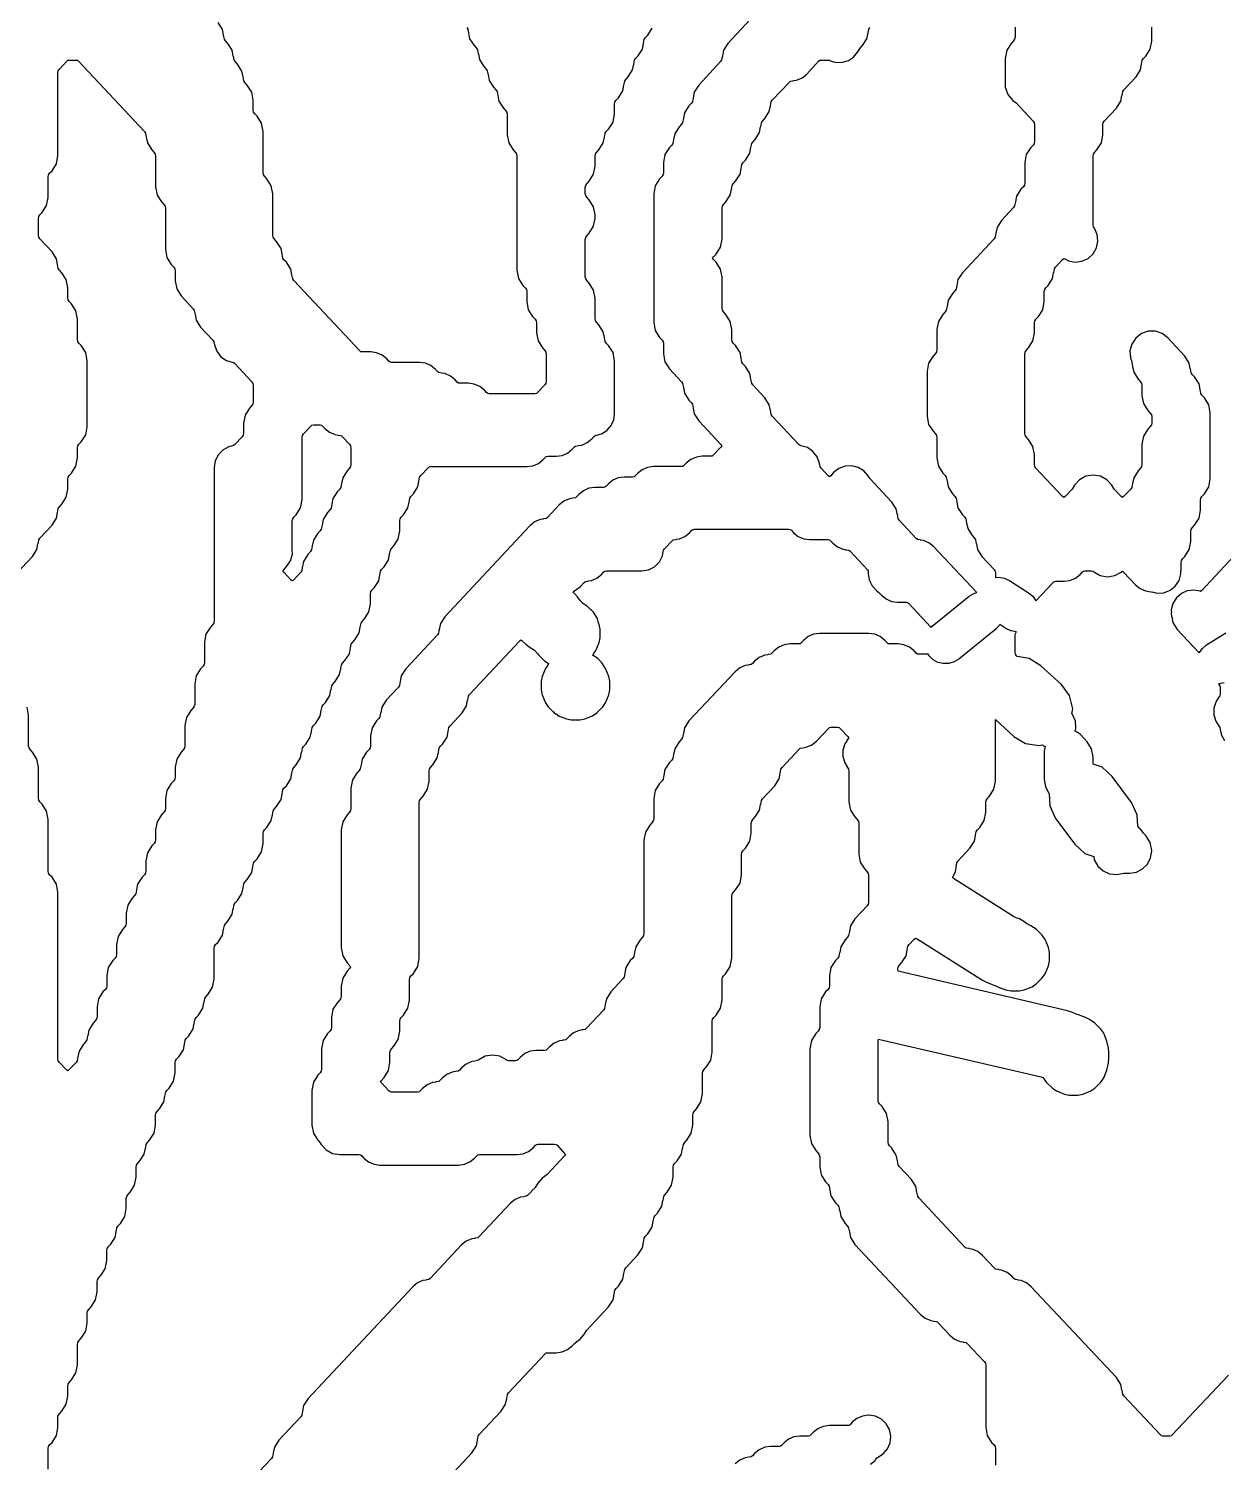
# Model space of a CAD drawing. Header units: millimetres. Extents: x 0 to 63, y 0 to 126.
# Drawn here: x 21.53 to 48.69, y 31.5 to 64.07 of the extents above; entities that cross this region are included whole.
import ezdxf

# ---------------------------------------------------------------- set-up
doc = ezdxf.new("R2010")
doc.units = ezdxf.units.MM
doc.layers.add('CUT', color=1, linetype='Continuous')

msp = doc.modelspace()

# ---------------------------------------------------------------- linework, layer by layer
at = {"layer": 'CUT'}
for points in [[(31.4907, 64.1), (31.5146, 64.0622), (31.5318, 63.972), (31.5333, 63.9722), (31.558, 63.8426), (31.6582, 63.6845), (31.7127, 63.6264), (31.7366, 63.5887), (31.7538, 63.4984), (31.7553, 63.4987), (31.78, 63.369), (31.8802, 63.2109), (31.9346, 63.1528), (31.9585, 63.1151), (31.9757, 63.0248), (31.9772, 63.0251), (32.0019, 62.8955), (32.1021, 62.7374), (32.1566, 62.6793), (32.1805, 62.6415), (32.1977, 62.5512), (32.1992, 62.5515), (32.2239, 62.4219), (32.3241, 62.2638), (32.3785, 62.2057), (32.4025, 62.1679), (32.4108, 62.124), (32.4108, 61.6586), (32.4459, 61.4747), (32.546, 61.3166), (32.6005, 61.2585), (32.6244, 61.2208), (32.6328, 61.1769), (32.6328, 58.5804), (32.6678, 58.3965), (32.768, 58.2384), (32.8225, 58.1803), (32.8464, 58.1426), (32.8548, 58.0987), (32.8548, 57.87), (32.8898, 57.6862), (32.99, 57.5281), (33.0444, 57.47), (33.0683, 57.4322), (33.0767, 57.3883), (33.0767, 57.1597), (33.1117, 56.9758), (33.2119, 56.8177), (33.2664, 56.7596), (33.2903, 56.7219), (33.2987, 56.678), (33.2987, 56.062), (33.2903, 56.0181), (33.2664, 55.9804), (33.1, 55.8029), (33.0748, 55.7824), (33.0426, 55.778), (32.001, 55.778), (31.9688, 55.7824), (31.9436, 55.8029), (31.8931, 55.8567), (31.7876, 55.9423), (31.6629, 55.9963), (31.5283, 56.0148), (31.3352, 56.0148), (31.3029, 56.0192), (31.2777, 56.0397), (31.2272, 56.0935), (31.1217, 56.1791), (30.997, 56.2331), (30.9245, 56.2431), (30.925, 56.2469), (30.859, 56.256), (30.8338, 56.2765), (30.7833, 56.3303), (30.6778, 56.4159), (30.5531, 56.4699), (30.4185, 56.4884), (29.7814, 56.4884), (29.7492, 56.4928), (29.724, 56.5133), (29.6735, 56.5671), (29.568, 56.6527), (29.4433, 56.7067), (29.3087, 56.7252), (29.1156, 56.7252), (29.0834, 56.7296), (29.0581, 56.7501), (27.56, 58.3482), (27.5361, 58.386), (27.5189, 58.4762), (27.5174, 58.476), (27.4927, 58.6056), (27.3925, 58.7637), (27.338, 58.8218), (27.3141, 58.8595), (27.2969, 58.9498), (27.2954, 58.9495), (27.2707, 59.0792), (27.1706, 59.2373), (27.1161, 59.2954), (27.0922, 59.3331), (27.0838, 59.377), (27.0838, 60.316), (27.0488, 60.4999), (26.9486, 60.658), (26.8941, 60.7161), (26.8702, 60.7538), (26.8618, 60.7977), (26.8618, 61.7368), (26.8268, 61.9206), (26.7266, 62.0787), (26.6722, 62.1368), (26.6482, 62.1746), (26.6399, 62.2185), (26.6399, 62.4471), (26.6049, 62.631), (26.5047, 62.7891), (26.4502, 62.8472), (26.4263, 62.8849), (26.4091, 62.9752), (26.4076, 62.9749), (26.3829, 63.1045), (26.2827, 63.2626), (26.2282, 63.3207), (26.2043, 63.3585), (26.1871, 63.4488), (26.1856, 63.4485), (26.1609, 63.5781), (26.0608, 63.7362), (26.0063, 63.7943), (25.9824, 63.8321), (25.9652, 63.9223), (25.9637, 63.922), (25.939, 64.0517), (25.8388, 64.2098)], [(38.0336, 64.3811), (37.4292, 63.7362), (37.329, 63.5781), (37.3043, 63.4485), (37.3028, 63.4488), (37.2856, 63.3585), (37.2617, 63.3207), (36.7633, 62.7891), (36.6631, 62.631), (36.6384, 62.5013), (36.6369, 62.5016), (36.6197, 62.4113), (36.5958, 62.3736), (36.5413, 62.3155), (36.4411, 62.1574), (36.4164, 62.0278), (36.4149, 62.028), (36.3977, 61.9378), (36.3738, 61.9), (36.3194, 61.8419), (36.2192, 61.6838), (36.1945, 61.5542), (36.193, 61.5545), (36.1758, 61.4642), (36.1519, 61.4264), (36.0974, 61.3683), (35.9972, 61.2103), (35.9622, 61.0264), (35.9622, 60.7977), (35.9538, 60.7538), (35.9299, 60.7161), (35.8754, 60.658), (35.7753, 60.4999), (35.7402, 60.316), (35.7402, 57.3964), (35.7753, 57.2126), (35.8754, 57.0545), (35.9299, 56.9964), (35.9538, 56.9586), (35.9622, 56.9147), (35.9622, 56.6861), (35.9972, 56.5022), (36.0974, 56.3441), (36.3738, 56.0492), (36.3977, 56.0115), (36.4149, 55.9212), (36.4164, 55.9215), (36.4411, 55.7919), (36.5413, 55.6338), (36.5958, 55.5757), (36.6197, 55.5379), (36.6369, 55.4476), (36.6384, 55.4479), (36.6631, 55.3183), (36.7633, 55.1602), (37.2681, 54.6216), (37.2871, 54.5941), (37.2681, 54.5666), (37.0953, 54.3822), (37.0701, 54.3617), (37.0379, 54.3573), (36.8447, 54.3573), (36.7101, 54.3388), (36.5854, 54.2848), (36.4799, 54.1992), (36.4294, 54.1454), (36.4042, 54.1249), (36.372, 54.1205), (35.7349, 54.1205), (35.6003, 54.102), (35.4756, 54.048), (35.3701, 53.9625), (35.3196, 53.9086), (35.2944, 53.8881), (35.2622, 53.8837), (35.069, 53.8837), (34.9344, 53.8653), (34.8098, 53.8112), (34.7042, 53.7257), (34.6538, 53.6718), (34.6285, 53.6514), (34.5963, 53.6469), (34.4031, 53.6469), (34.2685, 53.6285), (34.1439, 53.5745), (34.0384, 53.4889), (33.9879, 53.435), (33.9626, 53.4146), (33.8966, 53.4055), (33.8972, 53.4016), (33.8246, 53.3917), (33.7, 53.3377), (33.5944, 53.2521), (33.322, 52.9615), (33.2968, 52.941), (33.2307, 52.9319), (33.2313, 52.9281), (33.1587, 52.9181), (33.0341, 52.8641), (32.9286, 52.7785), (30.9923, 50.713), (30.8921, 50.5549), (30.8674, 50.4252), (30.866, 50.4255), (30.8488, 50.3352), (30.8248, 50.2975), (30.1045, 49.529), (30.0043, 49.3709), (29.9796, 49.2413), (29.9781, 49.2416), (29.9609, 49.1513), (29.937, 49.1135), (29.6606, 48.8187), (29.5604, 48.6606), (29.5357, 48.5309), (29.5342, 48.5312), (29.517, 48.4409), (29.4931, 48.4032), (29.4386, 48.3451), (29.3384, 48.187), (29.3034, 48.0031), (29.3034, 47.7745), (29.295, 47.7306), (29.2711, 47.6928), (29.2166, 47.6347), (29.1165, 47.4766), (29.0918, 47.347), (29.0903, 47.3473), (29.0731, 47.257), (29.0492, 47.2193), (28.9947, 47.1612), (28.8945, 47.0031), (28.8595, 46.8192), (28.8595, 46.3538), (28.8511, 46.3099), (28.8272, 46.2721), (28.7727, 46.214), (28.6725, 46.0559), (28.6375, 45.8721), (28.6375, 43.1892), (28.6725, 43.0054), (28.7727, 42.8473), (28.8337, 42.7823), (28.8526, 42.7548), (28.8337, 42.7272), (28.7727, 42.6622), (28.6725, 42.5041), (28.6375, 42.3203), (28.6375, 42.0916), (28.6292, 42.0477), (28.6052, 42.01), (28.5508, 41.9519), (28.4506, 41.7938), (28.4156, 41.6099), (28.4156, 41.3812), (28.4072, 41.3373), (28.3833, 41.2996), (28.3288, 41.2415), (28.2286, 41.0834), (28.1936, 40.8995), (28.1936, 40.4341), (28.1852, 40.3902), (28.1613, 40.3525), (28.1069, 40.2943), (28.0067, 40.1363), (27.9716, 39.9524), (27.9716, 39.1639), (28.0067, 38.98), (28.1069, 38.8219), (28.1613, 38.7638), (28.1859, 38.725), (28.2975, 38.6009), (28.4437, 38.5204), (28.6083, 38.4926), (29.0473, 38.4926), (29.0795, 38.4882), (29.1048, 38.4677), (29.1552, 38.4139), (29.2608, 38.3283), (29.3854, 38.2743), (29.52, 38.2558), (31.3064, 38.2558), (31.441, 38.2743), (31.5656, 38.3283), (31.6712, 38.4139), (31.7216, 38.4677), (31.7469, 38.4882), (31.7791, 38.4926), (32.6381, 38.4926), (32.7727, 38.5111), (32.8974, 38.5651), (33.0029, 38.6507), (33.0534, 38.7045), (33.0786, 38.725), (33.1108, 38.7294), (33.4865, 38.7294), (33.5187, 38.725), (33.544, 38.7045), (33.7168, 38.5201), (33.7357, 38.4926), (33.7168, 38.4651), (33.322, 38.0439), (33.2609, 37.9944), (33.2046, 37.9592), (33.1072, 37.8468), (33.0444, 37.7478), (32.8781, 37.5704), (32.8528, 37.5499), (32.7868, 37.5408), (32.7874, 37.5369), (32.7148, 37.527), (32.5902, 37.473), (32.4846, 37.3874), (31.7683, 36.6232), (31.743, 36.6027), (31.677, 36.5937), (31.6776, 36.5898), (31.605, 36.5798), (31.4804, 36.5258), (31.3748, 36.4403), (30.6585, 35.6761), (30.6332, 35.6556), (30.5672, 35.6465), (30.5678, 35.6427), (30.4952, 35.6327), (30.3706, 35.5787), (30.265, 35.4931), (27.8849, 32.954), (27.7847, 32.7959), (27.76, 32.6662), (27.7585, 32.6665), (27.7413, 32.5762), (27.7174, 32.5385), (27.219, 32.0068), (27.1188, 31.8487), (27.0941, 31.7191), (27.0926, 31.7194), (27.0754, 31.6291), (27.0515, 31.5914), (26.7751, 31.2965)], [(21.9787, 31.3499), (21.9787, 31.8154), (21.9871, 31.8593), (22.011, 31.897), (22.0655, 31.9551), (22.1657, 32.1132), (22.2007, 32.2971), (22.2007, 32.5257), (22.2091, 32.5696), (22.233, 32.6074), (22.2874, 32.6655), (22.3876, 32.8236), (22.4226, 33.0074), (22.4226, 33.2361), (22.431, 33.28), (22.4549, 33.3177), (22.5094, 33.3758), (22.6096, 33.5339), (22.6446, 33.7178), (22.6446, 34.1832), (22.653, 34.2271), (22.6769, 34.2649), (22.7314, 34.323), (22.8315, 34.4811), (22.8666, 34.6649), (22.8666, 34.8936), (22.8749, 34.9375), (22.8989, 34.9752), (22.9533, 35.0333), (23.0535, 35.1914), (23.0885, 35.3753), (23.0885, 35.604), (23.0969, 35.6479), (23.1208, 35.6856), (23.1753, 35.7437), (23.2755, 35.9018), (23.3105, 36.0857), (23.3105, 36.3143), (23.3189, 36.3582), (23.3428, 36.396), (23.3972, 36.4541), (23.4974, 36.6122), (23.5221, 36.7418), (23.5236, 36.7415), (23.5408, 36.8318), (23.5647, 36.8695), (23.6192, 36.9276), (23.7194, 37.0857), (23.7544, 37.2696), (23.7544, 37.4982), (23.7628, 37.5421), (23.7867, 37.5799), (23.8412, 37.638), (23.9413, 37.7961), (23.9764, 37.9799), (23.9764, 38.2086), (23.9847, 38.2525), (24.0087, 38.2903), (24.0631, 38.3484), (24.1633, 38.5065), (24.188, 38.6361), (24.1895, 38.6358), (24.2067, 38.7261), (24.2306, 38.7638), (24.2851, 38.8219), (24.3853, 38.98), (24.4203, 39.1639), (24.4203, 39.3925), (24.4287, 39.4364), (24.4526, 39.4742), (24.507, 39.5323), (24.6072, 39.6904), (24.6319, 39.82), (24.6334, 39.8197), (24.6506, 39.91), (24.6745, 39.9478), (24.729, 40.0059), (24.8292, 40.164), (24.8642, 40.3478), (24.8642, 40.5765), (24.8726, 40.6204), (24.8965, 40.6581), (24.951, 40.7162), (25.0511, 40.8743), (25.0758, 41.004), (25.0773, 41.0037), (25.0945, 41.0939), (25.1185, 41.1317), (25.1729, 41.1898), (25.2731, 41.3479), (25.2978, 41.4775), (25.2993, 41.4772), (25.3165, 41.5675), (25.3404, 41.6053), (25.3949, 41.6634), (25.4951, 41.8215), (25.5198, 41.9511), (25.5212, 41.9508), (25.5384, 42.0411), (25.5624, 42.0788), (25.6168, 42.1369), (25.717, 42.295), (25.752, 42.4789), (25.752, 43.1811), (25.7604, 43.225), (25.7843, 43.2628), (25.8388, 43.3209), (25.939, 43.479), (25.9637, 43.6086), (25.9652, 43.6083), (25.9824, 43.6986), (26.0063, 43.7363), (26.0608, 43.7944), (26.1609, 43.9525), (26.1856, 44.0822), (26.1871, 44.0819), (26.2043, 44.1722), (26.2282, 44.2099), (26.2827, 44.268), (26.3829, 44.4261), (26.4076, 44.5558), (26.4091, 44.5555), (26.4263, 44.6457), (26.4502, 44.6835), (26.5047, 44.7416), (26.6049, 44.8997), (26.6296, 45.0293), (26.631, 45.029), (26.6482, 45.1193), (26.6722, 45.1571), (26.7266, 45.2152), (26.8268, 45.3733), (26.8618, 45.5571), (26.8618, 45.7858), (26.8702, 45.8297), (26.8941, 45.8674), (26.9486, 45.9255), (27.0488, 46.0836), (27.0735, 46.2133), (27.075, 46.213), (27.0922, 46.3032), (27.1161, 46.341), (27.1706, 46.3991), (27.2707, 46.5572), (27.2954, 46.6868), (27.2969, 46.6865), (27.3141, 46.7768), (27.338, 46.8146), (27.3925, 46.8727), (27.4927, 47.0308), (27.5174, 47.1604), (27.5189, 47.1601), (27.5361, 47.2504), (27.56, 47.2881), (27.6145, 47.3462), (27.7147, 47.5043), (27.7394, 47.634), (27.7408, 47.6337), (27.758, 47.724), (27.782, 47.7617), (27.8364, 47.8198), (27.9366, 47.9779), (27.9613, 48.1075), (27.9628, 48.1073), (27.98, 48.1975), (28.0039, 48.2353), (28.0584, 48.2934), (28.1586, 48.4515), (28.1833, 48.5811), (28.1848, 48.5808), (28.202, 48.6711), (28.2259, 48.7089), (28.2803, 48.767), (28.3805, 48.9251), (28.4052, 49.0547), (28.4067, 49.0544), (28.4239, 49.1447), (28.4478, 49.1824), (28.5023, 49.2405), (28.6025, 49.3986), (28.6272, 49.5283), (28.6287, 49.528), (28.6459, 49.6183), (28.6698, 49.656), (28.7243, 49.7141), (28.8244, 49.8722), (28.8491, 50.0018), (28.8506, 50.0016), (28.8678, 50.0918), (28.8918, 50.1296), (28.9462, 50.1877), (29.0464, 50.3458), (29.0711, 50.4754), (29.0726, 50.4751), (29.0898, 50.5654), (29.1137, 50.6032), (29.1682, 50.6613), (29.2684, 50.8193), (29.3034, 51.0032), (29.3034, 51.2319), (29.3118, 51.2758), (29.3357, 51.3135), (29.3901, 51.3716), (29.4903, 51.5297), (29.515, 51.6593), (29.5165, 51.6591), (29.5337, 51.7493), (29.5576, 51.7871), (29.6121, 51.8452), (29.7123, 52.0033), (29.737, 52.1329), (29.7385, 52.1326), (29.7557, 52.2229), (29.7796, 52.2607), (29.8341, 52.3188), (29.9342, 52.4769), (29.9693, 52.6607), (29.9693, 52.8894), (29.9776, 52.9333), (30.0016, 52.971), (30.056, 53.0291), (30.1562, 53.1872), (30.1809, 53.3169), (30.1824, 53.3166), (30.1996, 53.4068), (30.2235, 53.4446), (30.278, 53.5027), (30.3782, 53.6608), (30.4029, 53.7904), (30.4044, 53.7901), (30.4216, 53.8804), (30.4455, 53.9182), (30.6118, 54.0956), (30.6371, 54.1161), (30.6693, 54.1205), (32.8601, 54.1205), (32.9947, 54.139), (33.1193, 54.193), (33.2249, 54.2786), (33.2753, 54.3324), (33.3006, 54.3529), (33.3328, 54.3573), (33.526, 54.3573), (33.6606, 54.3758), (33.7852, 54.4298), (33.8907, 54.5153), (33.9412, 54.5692), (33.9665, 54.5897), (34.0325, 54.5987), (34.032, 54.6026), (34.1045, 54.6125), (34.2291, 54.6666), (34.3347, 54.7521), (34.3851, 54.806), (34.4104, 54.8264), (34.4203, 54.8278), (34.5577, 54.8673), (34.6783, 54.944), (34.7723, 55.0518), (34.832, 55.1817), (34.8524, 55.3232), (34.8524, 56.5275), (34.8174, 56.7113), (34.7172, 56.8694), (34.6627, 56.9275), (34.6388, 56.9653), (34.6216, 57.0555), (34.6201, 57.0552), (34.5954, 57.1849), (34.4952, 57.343), (34.4408, 57.4011), (34.4168, 57.4388), (34.4085, 57.4827), (34.4085, 57.9482), (34.3734, 58.132), (34.2733, 58.2901), (34.2188, 58.3482), (34.1949, 58.386), (34.1865, 58.4299), (34.1865, 59.2826), (34.1949, 59.3265), (34.2188, 59.3643), (34.2733, 59.4224), (34.3734, 59.5804), (34.4085, 59.7643), (34.4085, 59.8425), (34.3734, 60.0263), (34.2733, 60.1844), (34.2188, 60.2425), (34.1949, 60.2803), (34.1865, 60.3242), (34.1865, 60.4665), (34.1949, 60.5104), (34.2188, 60.5482), (34.2733, 60.6063), (34.3734, 60.7644), (34.4085, 60.9482), (34.4085, 61.1769), (34.4168, 61.2208), (34.4408, 61.2585), (34.4952, 61.3166), (34.5954, 61.4747), (34.6201, 61.6044), (34.6216, 61.6041), (34.6388, 61.6944), (34.6627, 61.7321), (34.7172, 61.7902), (34.8174, 61.9483), (34.8524, 62.1322), (34.8524, 62.3608), (34.8608, 62.4047), (34.8847, 62.4425), (34.9391, 62.5006), (35.0393, 62.6587), (35.064, 62.7883), (35.0655, 62.788), (35.0827, 62.8783), (35.1066, 62.916), (35.1611, 62.9742), (35.2613, 63.1322), (35.286, 63.2619), (35.2875, 63.2616), (35.3047, 63.3519), (35.3286, 63.3896), (35.3831, 63.4477), (35.4832, 63.6058), (35.5079, 63.7355), (35.5094, 63.7352), (35.5266, 63.8254), (35.5506, 63.8632), (35.605, 63.9213), (35.7052, 64.0794)], [(48.8036, 33.4856), (47.5274, 32.1243), (47.5022, 32.1038), (47.47, 32.0994), (47.3163, 32.0994), (47.284, 32.1038), (47.2588, 32.1243), (46.4266, 33.0121), (46.4027, 33.0498), (46.3855, 33.1401), (46.384, 33.1398), (46.3593, 33.2694), (46.2591, 33.4275), (44.3228, 35.4931), (44.2173, 35.5787), (44.0927, 35.6327), (44.0201, 35.6427), (44.0207, 35.6465), (43.9546, 35.6556), (43.9294, 35.6761), (43.8789, 35.7299), (43.7734, 35.8155), (43.6487, 35.8695), (43.5762, 35.8794), (43.5767, 35.8833), (43.5107, 35.8924), (43.4855, 35.9128), (43.2131, 36.2035), (43.1075, 36.2891), (42.9829, 36.3431), (42.9103, 36.353), (42.9109, 36.3569), (42.8448, 36.3659), (42.8196, 36.3864), (41.7654, 37.511), (41.7415, 37.5488), (41.7243, 37.639), (41.7228, 37.6388), (41.6981, 37.7684), (41.5979, 37.9265), (41.3215, 38.2214), (41.2976, 38.2591), (41.2804, 38.3494), (41.2789, 38.3491), (41.2542, 38.4787), (41.154, 38.6368), (41.0995, 38.6949), (41.0756, 38.7327), (41.0673, 38.7766), (41.0673, 39.242), (41.0322, 39.4259), (40.932, 39.584), (40.8776, 39.6421), (40.8537, 39.6798), (40.8453, 39.7237), (40.8453, 41.0818), (40.8501, 41.1134), (40.8819, 41.1109), (44.5452, 40.2597), (44.5861, 40.2416), (44.6174, 40.2097), (44.6636, 40.1407), (44.8015, 40.0027), (44.8957, 39.9398), (45.0759, 39.8652), (45.1869, 39.8431), (45.382, 39.8431), (45.4931, 39.8652), (45.6733, 39.9398), (45.7675, 40.0027), (45.9054, 40.1407), (45.9683, 40.2348), (46.043, 40.4151), (46.0749, 40.5754), (46.0845, 40.6729), (46.0845, 40.8112), (46.0749, 40.9088), (46.043, 41.0691), (45.9683, 41.2493), (45.9054, 41.3435), (45.7675, 41.4814), (45.6468, 41.562), (45.5397, 41.6163), (45.4732, 41.6404), (45.4724, 41.6381), (45.4208, 41.6637), (45.3416, 41.6856), (45.2423, 41.7305), (45.1495, 41.7619), (41.3302, 42.6494), (41.2955, 42.6639), (41.2892, 42.7009), (41.2892, 42.7075), (41.2976, 42.7514), (41.3215, 42.7892), (41.376, 42.8473), (41.4761, 43.0054), (41.5008, 43.135), (41.5023, 43.1347), (41.5195, 43.225), (41.5435, 43.2628), (41.6599, 43.387), (41.6906, 43.4101), (41.7261, 43.3954), (43.2152, 42.4529), (43.3027, 42.4089), (43.5117, 42.3284), (43.512, 42.3282), (43.5161, 42.3255), (43.6205, 42.2769), (43.6234, 42.283), (43.7441, 42.233), (43.8552, 42.2109), (44.0503, 42.2109), (44.1613, 42.233), (44.3416, 42.3077), (44.4357, 42.3706), (44.5737, 42.5086), (44.6366, 42.6027), (44.7112, 42.7829), (44.7333, 42.894), (44.7333, 43.0891), (44.7112, 43.2001), (44.6366, 43.3804), (44.5737, 43.4745), (44.4357, 43.6125), (44.315, 43.6931), (44.2165, 43.743), (44.154, 43.7908), (44.1532, 43.7898), (44.0404, 43.8561), (43.9947, 43.8677), (43.9205, 43.9001), (42.5559, 44.7637), (42.532, 44.7843), (42.5982, 44.9196), (42.621, 45.0689), (42.621, 45.0754), (42.6293, 45.1193), (42.6533, 45.1571), (42.9297, 45.452), (43.0299, 45.61), (43.0546, 45.7397), (43.0561, 45.7394), (43.0733, 45.8297), (43.0972, 45.8674), (43.1516, 45.9255), (43.2518, 46.0836), (43.2869, 46.2675), (43.2869, 46.4961), (43.2952, 46.54), (43.3191, 46.5778), (43.3736, 46.6359), (43.4738, 46.794), (43.5088, 46.9778), (43.5088, 48.3764), (43.9238, 47.9946), (44.1903, 47.8321), (44.4987, 47.784), (44.5768, 47.8029), (44.6034, 47.7825), (44.6369, 47.7712), (44.6186, 47.6585), (44.6186, 47.0113), (44.6456, 46.8493), (44.7236, 46.7048), (44.7305, 46.6984), (44.7439, 46.4141), (44.8768, 46.1317), (45.3105, 45.5445), (45.5413, 45.3344), (45.7438, 45.2615), (45.7554, 45.1918), (45.8334, 45.0473), (45.954, 44.9359), (46.1042, 44.8695), (46.2678, 44.8554), (46.3433, 44.8742), (46.4284, 44.8858), (46.5602, 44.8858), (46.7147, 44.9103), (46.8541, 44.9813), (46.9647, 45.0919), (47.0357, 45.2313), (47.0602, 45.3858), (47.0602, 45.3985), (47.0251, 45.5823), (46.925, 45.7404), (46.8705, 45.7985), (46.8459, 45.8374), (46.7427, 45.9521), (46.7304, 46.2126), (46.5975, 46.495), (46.1639, 47.0822), (45.933, 47.2923), (45.7284, 47.3659), (45.7284, 47.5296), (45.6934, 47.7134), (45.5932, 47.8715), (45.522, 47.9474), (45.4345, 48.046), (45.3193, 48.1124), (45.3365, 48.1781), (45.3246, 48.341), (45.2609, 48.4914), (45.254, 48.5022), (45.248, 48.5091), (45.2648, 48.6165), (45.1912, 48.9199), (45.0072, 49.172), (44.5426, 49.5995), (44.2761, 49.7619), (44.0032, 49.8045), (43.985, 49.8239), (43.9611, 49.8617), (43.9527, 49.9056), (43.9527, 50.2847), (43.9611, 50.3286), (43.9827, 50.3627), (43.9868, 50.3721), (43.9837, 50.3718), (43.8602, 50.3932), (43.7465, 50.4458), (43.6096, 50.5323), (43.6023, 50.5189), (43.5159, 50.4282), (42.6747, 49.7492), (42.5677, 49.6839), (42.4475, 49.6485), (42.3223, 49.6454), (42.2005, 49.6749), (42.0904, 49.7348), (41.9997, 49.8212), (41.977, 49.8584), (41.7673, 49.8584), (41.7351, 49.8628), (41.7098, 49.8832), (41.6593, 49.9371), (41.5538, 50.0227), (41.4291, 50.0767), (41.2945, 50.0951), (41.1014, 50.0951), (41.0692, 50.0996), (41.0439, 50.12), (40.9935, 50.1739), (40.8879, 50.2595), (40.7633, 50.3135), (40.6287, 50.3319), (39.5082, 50.3319), (39.3736, 50.3135), (39.2489, 50.2595), (39.1434, 50.1739), (39.093, 50.12), (39.0677, 50.0996), (39.0355, 50.0951), (38.8423, 50.0951), (38.7077, 50.0767), (38.5831, 50.0227), (38.4775, 49.9371), (38.4271, 49.8832), (38.4018, 49.8628), (38.3358, 49.8537), (38.3363, 49.8498), (38.2638, 49.8399), (38.1392, 49.7859), (38.0336, 49.7003), (37.9832, 49.6465), (37.9579, 49.626), (37.8919, 49.6169), (37.8924, 49.6131), (37.8199, 49.6031), (37.6952, 49.5491), (37.5897, 49.4635), (36.5413, 48.3451), (36.4411, 48.187), (36.4164, 48.0574), (36.4149, 48.0576), (36.3977, 47.9674), (36.3738, 47.9296), (36.3194, 47.8715), (36.2192, 47.7134), (36.1945, 47.5838), (36.193, 47.5841), (36.1758, 47.4938), (36.1519, 47.456), (36.0974, 47.3979), (35.9972, 47.2398), (35.9725, 47.1102), (35.971, 47.1105), (35.9538, 47.0202), (35.9299, 46.9825), (35.8754, 46.9244), (35.7753, 46.7663), (35.7402, 46.5824), (35.7402, 46.117), (35.7319, 46.0731), (35.7079, 46.0353), (35.6535, 45.9772), (35.5533, 45.8191), (35.5183, 45.6353), (35.5183, 43.5123), (35.5099, 43.4684), (35.486, 43.4307), (35.4315, 43.3726), (35.3313, 43.2145), (35.3066, 43.0848), (35.3051, 43.0851), (35.2879, 42.9949), (35.264, 42.9571), (35.2096, 42.899), (35.1094, 42.7409), (35.0847, 42.6113), (35.0832, 42.6116), (35.066, 42.5213), (35.0421, 42.4835), (34.7656, 42.1886), (34.6655, 42.0305), (34.6408, 41.9009), (34.6393, 41.9012), (34.6221, 41.8109), (34.5981, 41.7732), (34.2098, 41.3589), (34.1846, 41.3385), (34.1186, 41.3294), (34.1191, 41.3255), (34.0466, 41.3156), (33.9219, 41.2616), (33.8164, 41.176), (33.7659, 41.1221), (33.7407, 41.1017), (33.6747, 41.0926), (33.6752, 41.0887), (33.6027, 41.0788), (33.478, 41.0248), (33.3725, 40.9392), (33.322, 40.8854), (33.2968, 40.8649), (33.2645, 40.8605), (33.0714, 40.8605), (32.9368, 40.842), (32.8121, 40.788), (32.7066, 40.7024), (32.6561, 40.6486), (32.6309, 40.6281), (32.5987, 40.6237), (32.445, 40.6237), (32.4127, 40.6281), (32.3928, 40.6442), (32.245, 40.7272), (32.0779, 40.7559), (31.9108, 40.7272), (31.7629, 40.6442), (31.743, 40.6281), (31.677, 40.619), (31.6776, 40.6152), (31.605, 40.6052), (31.4804, 40.5512), (31.3748, 40.4656), (31.3244, 40.4118), (31.2991, 40.3913), (31.2331, 40.3823), (31.2336, 40.3784), (31.1611, 40.3684), (31.0364, 40.3144), (30.9309, 40.2288), (30.8805, 40.175), (30.8552, 40.1545), (30.7892, 40.1455), (30.7897, 40.1416), (30.7172, 40.1316), (30.5925, 40.0776), (30.487, 39.9921), (30.4365, 39.9382), (30.4113, 39.9177), (30.3791, 39.9133), (29.7814, 39.9133), (29.7492, 39.9177), (29.724, 39.9382), (29.5512, 40.1226), (29.5322, 40.1501), (29.5512, 40.1776), (29.6121, 40.2427), (29.7123, 40.4007), (29.7473, 40.5846), (29.7473, 40.8133), (29.7557, 40.8572), (29.7796, 40.8949), (29.8341, 40.953), (29.9342, 41.1111), (29.9693, 41.295), (29.9693, 41.5236), (29.9776, 41.5675), (30.0016, 41.6053), (30.056, 41.6634), (30.1562, 41.8215), (30.1912, 42.0053), (30.1912, 42.4708), (30.1996, 42.5147), (30.2235, 42.5524), (30.278, 42.6105), (30.3782, 42.7686), (30.4132, 42.9525), (30.4132, 46.4961), (30.4216, 46.54), (30.4455, 46.5778), (30.4999, 46.6359), (30.6001, 46.794), (30.6352, 46.9778), (30.6352, 47.2065), (30.6435, 47.2504), (30.6674, 47.2881), (30.7219, 47.3462), (30.8221, 47.5043), (30.8468, 47.634), (30.8483, 47.6337), (30.8655, 47.724), (30.8894, 47.7617), (30.9439, 47.8198), (31.044, 47.9779), (31.0687, 48.1075), (31.0702, 48.1073), (31.0874, 48.1975), (31.1114, 48.2353), (31.3878, 48.5302), (31.488, 48.6883), (31.5127, 48.8179), (31.5142, 48.8176), (31.5314, 48.9079), (31.5553, 48.9456), (32.6968, 50.1634), (32.7241, 50.1846), (32.7525, 50.1648), (32.8342, 50.0861), (32.9111, 50.0253), (33.03, 49.949), (33.1021, 49.8783), (33.1217, 49.8489), (33.2596, 49.711), (33.3219, 49.6693), (33.3472, 49.646), (33.3328, 49.6148), (33.2807, 49.5368), (33.206, 49.3566), (33.184, 49.2455), (33.184, 49.0504), (33.206, 48.9394), (33.2807, 48.7592), (33.3436, 48.665), (33.4567, 48.5519), (33.4566, 48.5517), (33.4605, 48.5481), (33.4816, 48.5271), (33.5206, 48.5009), (33.5225, 48.5037), (33.5591, 48.4795), (33.5571, 48.4766), (33.5757, 48.4641), (33.5937, 48.4567), (33.6145, 48.443), (33.6341, 48.4344), (33.6362, 48.4391), (33.7559, 48.3895), (33.867, 48.3674), (34.0621, 48.3674), (34.1732, 48.3895), (34.3534, 48.4641), (34.4475, 48.5271), (34.5855, 48.665), (34.6484, 48.7592), (34.7231, 48.9394), (34.7451, 49.0504), (34.7451, 49.2455), (34.7231, 49.3566), (34.6484, 49.5368), (34.5691, 49.6555), (34.4745, 49.761), (34.3661, 49.8282), (34.36, 49.8339), (34.3744, 49.8652), (34.4264, 49.9431), (34.5011, 50.1233), (34.5232, 50.2344), (34.5232, 50.4295), (34.4955, 50.5687), (34.4885, 50.5673), (34.4653, 50.6685), (34.3699, 50.8152), (34.319, 50.8695), (34.3138, 50.8646), (34.2256, 50.9529), (34.1319, 51.0155), (34.0661, 51.0801), (34.008, 51.1635), (33.9445, 51.2381), (33.9288, 51.2533), (33.9105, 51.277), (33.9198, 51.2815), (34.0693, 51.3908), (34.1632, 51.491), (34.1884, 51.5114), (34.2544, 51.5205), (34.2539, 51.5244), (34.3264, 51.5343), (34.4511, 51.5883), (34.5566, 51.6739), (34.6071, 51.7277), (34.6323, 51.7482), (34.6646, 51.7526), (35.4678, 51.7526), (35.6224, 51.7771), (35.7617, 51.8481), (35.8724, 51.9588), (35.9434, 52.0981), (35.959, 52.197), (35.9673, 52.2237), (35.988, 52.2537), (36.1608, 52.4381), (36.1861, 52.4586), (36.2521, 52.4676), (36.2515, 52.4715), (36.3241, 52.4815), (36.4487, 52.5355), (36.5543, 52.6211), (36.6047, 52.6749), (36.63, 52.6954), (36.6622, 52.6998), (38.8135, 52.6998), (38.8457, 52.6954), (38.871, 52.6749), (38.9215, 52.6211), (39.027, 52.5355), (39.1517, 52.4815), (39.2863, 52.463), (39.7014, 52.463), (39.7336, 52.4586), (39.7588, 52.4381), (39.8093, 52.3843), (39.9148, 52.2987), (40.0395, 52.2447), (40.112, 52.2347), (40.1115, 52.2309), (40.1775, 52.2218), (40.2028, 52.2013), (40.5975, 51.7802), (40.6177, 51.7509), (40.6177, 51.696), (40.6395, 51.5499), (40.703, 51.4166), (40.8027, 51.3076), (40.8686, 51.2542), (40.9191, 51.2003), (41.0246, 51.1148), (41.1493, 51.0607), (41.2839, 51.0423), (41.4771, 51.0423), (41.5093, 51.0379), (41.5345, 51.0174), (42.0472, 50.4705), (42.0717, 50.4962), (42.913, 51.1752), (43.0199, 51.2405), (43.0835, 51.2592), (42.1033, 52.3049), (41.9977, 52.3905), (41.8731, 52.4445), (41.8005, 52.4545), (41.8011, 52.4584), (41.7351, 52.4674), (41.7098, 52.4879), (41.3215, 52.9021), (41.2976, 52.9399), (41.2804, 53.0302), (41.2789, 53.0299), (41.2542, 53.1595), (41.154, 53.3176), (40.6556, 53.8493), (40.6171, 53.9101), (40.5176, 54.0243), (40.3885, 54.1034), (40.2417, 54.1403), (40.0906, 54.1315), (39.949, 54.078), (39.8299, 53.9845), (39.7635, 53.9136), (39.7355, 53.8921), (39.7075, 53.9136), (39.5458, 54.0861), (39.5219, 54.1238), (39.5084, 54.1948), (39.456, 54.3409), (39.3615, 54.4639), (39.2337, 54.552), (39.0851, 54.5966), (39.0715, 54.5985), (39.0463, 54.619), (38.436, 55.27), (38.4121, 55.3077), (38.3949, 55.398), (38.3934, 55.3977), (38.3687, 55.5274), (38.2685, 55.6855), (37.9921, 55.9804), (37.9682, 56.0181), (37.951, 56.1084), (37.9495, 56.1081), (37.9248, 56.2377), (37.8246, 56.3958), (37.7701, 56.4539), (37.7462, 56.4917), (37.729, 56.582), (37.7275, 56.5817), (37.7028, 56.7113), (37.6027, 56.8694), (37.5482, 56.9275), (37.5243, 56.9653), (37.5159, 57.0092), (37.5159, 57.2378), (37.4809, 57.4217), (37.3807, 57.5798), (37.3262, 57.6379), (37.3023, 57.6756), (37.2939, 57.7195), (37.2939, 58.4217), (37.2589, 58.6056), (37.1587, 58.7637), (37.0978, 58.8287), (37.0789, 58.8562), (37.0978, 58.8838), (37.1587, 58.9488), (37.2589, 59.1069), (37.2939, 59.2907), (37.2939, 59.993), (37.3023, 60.0369), (37.3262, 60.0746), (37.3807, 60.1327), (37.4809, 60.2908), (37.5056, 60.4204), (37.5071, 60.4202), (37.5243, 60.5104), (37.5482, 60.5482), (37.6027, 60.6063), (37.7028, 60.7644), (37.7275, 60.894), (37.729, 60.8937), (37.7462, 60.984), (37.7701, 61.0218), (37.8246, 61.0799), (37.9248, 61.238), (37.9495, 61.3676), (37.951, 61.3673), (37.9682, 61.4576), (37.9921, 61.4953), (38.0466, 61.5534), (38.1468, 61.7115), (38.1715, 61.8412), (38.1729, 61.8409), (38.1901, 61.9312), (38.2141, 61.9689), (38.2685, 62.027), (38.3687, 62.1851), (38.3934, 62.3147), (38.3949, 62.3145), (38.4121, 62.4047), (38.436, 62.4425), (38.8243, 62.8567), (38.8496, 62.8772), (38.9156, 62.8862), (38.9151, 62.8901), (38.9876, 62.9001), (39.1123, 62.9541), (39.2178, 63.0397), (39.4902, 63.3303), (39.5155, 63.3508), (39.5477, 63.3552), (39.7014, 63.3552), (39.7342, 63.3507), (39.7536, 63.3423), (39.8896, 63.305), (40.0306, 63.3072), (40.1654, 63.3487), (40.2832, 63.4262), (40.3747, 63.5334), (40.4337, 63.6264), (40.4881, 63.6845), (40.5883, 63.8426), (40.613, 63.9722), (40.6145, 63.972), (40.6317, 64.0622), (40.6556, 64.1)], [(43.9527, 64.1046), (43.9527, 63.876), (43.9444, 63.8321), (43.9204, 63.7943), (43.866, 63.7362), (43.7658, 63.5781), (43.7308, 63.3943), (43.7308, 62.9288), (43.7295, 62.9221), (43.728, 62.7435), (43.7893, 62.5757), (43.9057, 62.4402), (43.9761, 62.3831), (44.3644, 61.9689), (44.3883, 61.9312), (44.3967, 61.8873), (44.3967, 61.5081), (44.3883, 61.4642), (44.3644, 61.4264), (44.3099, 61.3683), (44.2097, 61.2103), (44.1747, 61.0264), (44.1747, 60.5609), (44.1663, 60.517), (44.1424, 60.4793), (44.0879, 60.4212), (43.9878, 60.2631), (43.9631, 60.1335), (43.9616, 60.1338), (43.9444, 60.0435), (43.9204, 60.0057), (43.644, 59.7108), (43.5438, 59.5527), (43.5191, 59.4231), (43.5177, 59.4234), (43.5005, 59.3331), (43.4765, 59.2954), (42.7562, 58.5269), (42.656, 58.3688), (42.6313, 58.2392), (42.6298, 58.2395), (42.6126, 58.1492), (42.5887, 58.1114), (42.5342, 58.0533), (42.434, 57.8952), (42.4093, 57.7656), (42.4079, 57.7659), (42.3907, 57.6756), (42.3667, 57.6379), (42.3123, 57.5798), (42.2121, 57.4217), (42.1771, 57.2378), (42.1771, 56.7724), (42.1687, 56.7285), (42.1448, 56.6907), (42.0903, 56.6326), (41.9901, 56.4745), (41.9551, 56.2907), (41.9551, 55.2654), (41.9901, 55.0815), (42.0903, 54.9234), (42.1448, 54.8653), (42.1687, 54.8276), (42.1771, 54.7837), (42.1771, 54.3182), (42.2121, 54.1344), (42.3123, 53.9763), (42.3667, 53.9182), (42.3907, 53.8804), (42.4079, 53.7901), (42.4093, 53.7904), (42.434, 53.6608), (42.5342, 53.5027), (42.5887, 53.4446), (42.6126, 53.4068), (42.6298, 53.3166), (42.6313, 53.3169), (42.656, 53.1872), (42.7562, 53.0291), (42.8107, 52.971), (42.8346, 52.9333), (42.8518, 52.843), (42.8533, 52.8433), (42.878, 52.7136), (42.9781, 52.5555), (43.0326, 52.4974), (43.0565, 52.4597), (43.0737, 52.3694), (43.0752, 52.3697), (43.0999, 52.2401), (43.2001, 52.082), (43.4765, 51.7871), (43.5005, 51.7493), (43.5088, 51.7054), (43.5088, 51.5996), (43.5867, 51.6067), (43.7102, 51.5853), (43.8239, 51.5327), (44.2597, 51.257), (44.356, 51.1768), (44.4275, 51.0753), (44.8172, 51.491), (44.8425, 51.5114), (44.8747, 51.5159), (45.0679, 51.5159), (45.2025, 51.5343), (45.3271, 51.5883), (45.4326, 51.6739), (45.4831, 51.7277), (45.5084, 51.7482), (45.5406, 51.7526), (45.6943, 51.7526), (45.7265, 51.7482), (45.7473, 51.7314), (45.892, 51.6496), (46.0554, 51.6197), (46.2197, 51.6451), (46.3665, 51.7229), (46.3943, 51.7442), (46.4223, 51.7227), (46.6901, 51.4371), (46.7956, 51.3515), (46.9202, 51.2975), (46.9928, 51.2876), (46.9922, 51.2837), (47.1021, 51.2686), (47.1777, 51.249), (47.3317, 51.2576), (47.4758, 51.3127), (47.5962, 51.4091), (47.6815, 51.5376), (47.7235, 51.686), (47.7213, 51.7526), (47.726, 51.7526), (47.726, 51.9422), (47.7344, 51.9861), (47.7583, 52.0239), (47.8128, 52.082), (47.913, 52.2401), (47.948, 52.4239), (47.948, 52.6526), (47.9564, 52.6965), (47.9803, 52.7342), (48.0348, 52.7923), (48.1349, 52.9504), (48.17, 53.1343), (48.17, 53.3629), (48.1783, 53.4068), (48.2023, 53.4446), (48.2567, 53.5027), (48.3569, 53.6608), (48.3919, 53.8446), (48.3919, 55.3435), (48.3569, 55.5274), (48.2567, 55.6855), (48.2023, 55.7436), (48.1783, 55.7813), (48.1611, 55.8716), (48.1596, 55.8713), (48.1349, 56.0009), (48.0348, 56.159), (47.9803, 56.2171), (47.9564, 56.2549), (47.9392, 56.3452), (47.9377, 56.3449), (47.913, 56.4745), (47.8128, 56.6326), (47.427, 57.0442), (47.2973, 57.1435), (47.1426, 57.1958), (46.9792, 57.1953), (46.8247, 57.1423), (46.6956, 57.0423), (46.6056, 56.906), (46.5643, 56.7479), (46.5761, 56.585), (46.5992, 56.5305), (46.6251, 56.3948), (46.6266, 56.3951), (46.6513, 56.2654), (46.7515, 56.1073), (46.8059, 56.0492), (46.8298, 56.0115), (46.8382, 55.9676), (46.8382, 55.7389), (46.8732, 55.5551), (46.9734, 55.397), (47.0279, 55.3389), (47.0518, 55.3011), (47.0602, 55.2572), (47.0602, 55.1149), (47.0518, 55.071), (47.0279, 55.0332), (46.9734, 54.9751), (46.8732, 54.817), (46.8382, 54.6332), (46.8382, 54.1677), (46.8298, 54.1238), (46.8059, 54.0861), (46.7515, 54.028), (46.6513, 53.8699), (46.6266, 53.7402), (46.6251, 53.7405), (46.6079, 53.6502), (46.584, 53.6125), (46.4223, 53.44), (46.3943, 53.4186), (46.3663, 53.44), (46.2046, 53.6125), (46.1508, 53.6975), (46.0392, 53.8216), (45.893, 53.902), (45.7284, 53.9299), (45.5639, 53.902), (45.4177, 53.8216), (45.3061, 53.6975), (45.2522, 53.6125), (45.0906, 53.44), (45.0625, 53.4186), (45.0345, 53.44), (44.4289, 54.0861), (44.405, 54.1238), (44.3967, 54.1677), (44.3967, 54.3964), (44.3616, 54.5802), (44.2614, 54.7383), (44.207, 54.7964), (44.1831, 54.8342), (44.1747, 54.8781), (44.1747, 56.678), (44.1831, 56.7219), (44.207, 56.7596), (44.2614, 56.8177), (44.3616, 56.9758), (44.3967, 57.1597), (44.3967, 57.3883), (44.405, 57.4322), (44.4289, 57.47), (44.4834, 57.5281), (44.5836, 57.6862), (44.6186, 57.87), (44.6186, 58.0987), (44.627, 58.1426), (44.6509, 58.1803), (44.7054, 58.2384), (44.8055, 58.3965), (44.8302, 58.5262), (44.8317, 58.5259), (44.8489, 58.6161), (44.8729, 58.6539), (45.0345, 58.8263), (45.0638, 58.8488), (45.089, 58.8402), (45.1673, 58.7975), (45.3189, 58.7685), (45.4722, 58.7871), (45.6124, 58.8515), (45.7264, 58.9557), (45.8031, 59.0897), (45.8353, 59.2406), (45.8199, 59.3942), (45.7584, 59.5358), (45.7368, 59.5699), (45.7284, 59.6138), (45.7284, 61.1769), (45.7368, 61.2208), (45.7607, 61.2585), (45.8152, 61.3166), (45.9153, 61.4747), (45.9504, 61.6586), (45.9504, 61.8873), (45.9587, 61.9312), (45.9827, 61.9689), (46.2591, 62.2638), (46.3593, 62.4219), (46.384, 62.5515), (46.3855, 62.5512), (46.4027, 62.6415), (46.4266, 62.6793), (46.703, 62.9742), (46.8032, 63.1322), (46.8279, 63.2619), (46.8294, 63.2616), (46.8466, 63.3519), (46.8705, 63.3896), (46.925, 63.4477), (47.0251, 63.6058), (47.0602, 63.7897), (47.0602, 64.1046)], [(20.9012, 51.3135), (21.6216, 52.082), (21.7217, 52.2401), (21.7464, 52.3697), (21.7479, 52.3694), (21.7651, 52.4597), (21.7891, 52.4974), (22.0655, 52.7923), (22.1657, 52.9504), (22.1904, 53.0801), (22.1919, 53.0798), (22.2091, 53.1701), (22.233, 53.2078), (22.2874, 53.2659), (22.3876, 53.424), (22.4226, 53.6079), (22.4226, 53.8365), (22.431, 53.8804), (22.4549, 53.9182), (22.5094, 53.9763), (22.6096, 54.1344), (22.6446, 54.3182), (22.6446, 54.5469), (22.653, 54.5908), (22.6769, 54.6285), (22.7314, 54.6866), (22.8315, 54.8447), (22.8666, 55.0286), (22.8666, 56.5275), (22.8315, 56.7113), (22.7314, 56.8694), (22.6769, 56.9275), (22.653, 56.9653), (22.6446, 57.0092), (22.6446, 57.4746), (22.6096, 57.6585), (22.5094, 57.8165), (22.4549, 57.8746), (22.431, 57.9124), (22.4226, 57.9563), (22.4226, 58.185), (22.3876, 58.3688), (22.2874, 58.5269), (22.233, 58.585), (22.2091, 58.6228), (22.1919, 58.713), (22.1904, 58.7127), (22.1657, 58.8424), (22.0655, 59.0005), (21.7891, 59.2954), (21.7651, 59.3331), (21.7568, 59.377), (21.7568, 59.7562), (21.7651, 59.8001), (21.7891, 59.8378), (21.8435, 59.8959), (21.9437, 60.054), (21.9787, 60.2379), (21.9787, 60.7033), (21.9871, 60.7472), (22.011, 60.785), (22.0655, 60.8431), (22.1657, 61.0012), (22.2007, 61.185), (22.2007, 63.0712), (22.2091, 63.1151), (22.233, 63.1528), (22.3993, 63.3303), (22.4246, 63.3508), (22.4568, 63.3552), (22.6105, 63.3552), (22.6427, 63.3508), (22.6679, 63.3303), (24.166, 61.7321), (24.19, 61.6944), (24.2072, 61.6041), (24.2087, 61.6044), (24.2334, 61.4747), (24.3335, 61.3166), (24.388, 61.2585), (24.4119, 61.2208), (24.4203, 61.1769), (24.4203, 60.4747), (24.4553, 60.2908), (24.5555, 60.1327), (24.61, 60.0746), (24.6339, 60.0369), (24.6422, 59.993), (24.6422, 59.0539), (24.6773, 58.8701), (24.7775, 58.712), (24.8319, 58.6539), (24.8558, 58.6161), (24.8642, 58.5722), (24.8642, 58.3436), (24.8992, 58.1597), (24.9994, 58.0016), (25.2758, 57.7067), (25.2998, 57.669), (25.317, 57.5787), (25.3185, 57.579), (25.3432, 57.4494), (25.4433, 57.2913), (25.7198, 56.9964), (25.7437, 56.9586), (25.7572, 56.8876), (25.8095, 56.7415), (25.9041, 56.6186), (26.0319, 56.5305), (26.1804, 56.4858), (26.194, 56.484), (26.2193, 56.4635), (26.6076, 56.0492), (26.6315, 56.0115), (26.6399, 55.9676), (26.6399, 55.5884), (26.6315, 55.5445), (26.6076, 55.5068), (26.5531, 55.4487), (26.453, 55.2906), (26.4179, 55.1067), (26.4179, 54.8781), (26.4096, 54.8342), (26.3856, 54.7964), (26.224, 54.624), (26.1928, 54.6), (26.1448, 54.5838), (26.0975, 54.5763), (25.9582, 54.5053), (25.8475, 54.3946), (25.7765, 54.2553), (25.752, 54.1008), (25.752, 50.6159), (25.7437, 50.572), (25.7198, 50.5343), (25.6653, 50.4762), (25.5651, 50.3181), (25.5301, 50.1342), (25.5301, 49.6688), (25.5217, 49.6249), (25.4978, 49.5871), (25.4433, 49.529), (25.3432, 49.3709), (25.3081, 49.1871), (25.3081, 48.7216), (25.2998, 48.6777), (25.2758, 48.64), (25.2214, 48.5819), (25.1212, 48.4238), (25.0862, 48.2399), (25.0862, 47.7745), (25.0778, 47.7306), (25.0539, 47.6928), (24.9994, 47.6347), (24.8992, 47.4766), (24.8642, 47.2928), (24.8642, 47.0641), (24.8558, 47.0202), (24.8319, 46.9825), (24.7775, 46.9244), (24.6773, 46.7663), (24.6422, 46.5824), (24.6422, 46.3538), (24.6339, 46.3099), (24.61, 46.2721), (24.5555, 46.214), (24.4553, 46.0559), (24.4203, 45.8721), (24.4203, 45.6434), (24.4119, 45.5995), (24.388, 45.5618), (24.3335, 45.5037), (24.2334, 45.3456), (24.1983, 45.1617), (24.1983, 44.933), (24.19, 44.8891), (24.166, 44.8514), (24.1116, 44.7933), (24.0114, 44.6352), (23.9867, 44.5056), (23.9852, 44.5058), (23.968, 44.4156), (23.9441, 44.3778), (23.8896, 44.3197), (23.7894, 44.1616), (23.7544, 43.9778), (23.7544, 43.7491), (23.746, 43.7052), (23.7221, 43.6675), (23.6677, 43.6094), (23.5675, 43.4513), (23.5324, 43.2674), (23.5324, 43.0388), (23.5241, 42.9949), (23.5002, 42.9571), (23.4457, 42.899), (23.3455, 42.7409), (23.3105, 42.5571), (23.3105, 42.3284), (23.3021, 42.2845), (23.2782, 42.2467), (23.2237, 42.1886), (23.1236, 42.0305), (23.0885, 41.8467), (23.0885, 41.618), (23.0802, 41.5741), (23.0562, 41.5364), (23.0018, 41.4783), (22.9016, 41.3202), (22.8769, 41.1905), (22.8754, 41.1908), (22.8582, 41.1006), (22.8343, 41.0628), (22.7798, 41.0047), (22.6796, 40.8466), (22.6549, 40.717), (22.6534, 40.7173), (22.6362, 40.627), (22.6123, 40.5892), (22.4507, 40.4168), (22.4226, 40.3953), (22.3946, 40.4168), (22.233, 40.5892), (22.2091, 40.627), (22.2007, 40.6709), (22.2007, 44.4513), (22.1657, 44.6352), (22.0655, 44.7933), (22.011, 44.8514), (21.9871, 44.8891), (21.9787, 44.933), (21.9787, 46.1088), (21.9437, 46.2927), (21.8435, 46.4508), (21.7891, 46.5089), (21.7651, 46.5466), (21.7568, 46.5905), (21.7568, 47.2928), (21.7217, 47.4766), (21.6216, 47.6347), (21.5671, 47.6928), (21.5432, 47.7306), (21.5348, 47.7745), (21.5348, 48.4767), (21.4998, 48.6606)], [(49.0255, 52.1918), (48.198, 51.309), (48.1687, 51.2865), (48.1629, 51.2885), (48.0168, 51.3148), (47.8694, 51.297), (47.7337, 51.2368), (47.6217, 51.1393), (47.5433, 51.0133), (47.5053, 50.8698), (47.5078, 50.8055), (47.5041, 50.8055), (47.5041, 50.7664), (47.5107, 50.7317), (47.5111, 50.7214), (47.5129, 50.7119), (47.5144, 50.7122), (47.5391, 50.5826), (47.6393, 50.4245), (48.1392, 49.8912), (48.2106, 49.9927), (48.3069, 50.073), (48.7426, 50.3488)], [(48.7066, 49.2092), (48.5831, 49.1878), (48.5799, 49.1881), (48.5839, 49.1788), (48.6055, 49.1447), (48.6139, 49.1008), (48.6139, 48.9584), (48.6055, 48.9145), (48.5563, 48.8369), (48.5585, 48.8355), (48.5165, 48.7743), (48.4719, 48.631), (48.4719, 48.481), (48.5165, 48.3377), (48.5585, 48.2765), (48.5563, 48.2752), (48.6055, 48.1975), (48.6227, 48.1073), (48.6273, 48.1081), (48.6387, 48.0364), (48.7106, 47.8963)], [(30.6674, 30.7131), (31.6097, 31.7183), (31.7099, 31.8764), (31.7346, 32.0061), (31.7361, 32.0058), (31.7533, 32.0961), (31.7772, 32.1338), (32.2756, 32.6655), (32.3758, 32.8236), (32.4005, 32.9532), (32.402, 32.9529), (32.4192, 33.0432), (32.4431, 33.081), (33.2753, 33.9688), (33.3006, 33.9892), (33.3328, 33.9937), (33.526, 33.9937), (33.6606, 34.0121), (33.7852, 34.0661), (33.8907, 34.1517), (33.9412, 34.2055), (34.0023, 34.2551), (34.0586, 34.2903), (34.1561, 34.4027), (34.2188, 34.5017), (34.7172, 35.0333), (34.8174, 35.1914), (34.8421, 35.3211), (34.8436, 35.3208), (34.8608, 35.4111), (34.8847, 35.4488), (34.9391, 35.5069), (35.0393, 35.665), (35.064, 35.7947), (35.0655, 35.7944), (35.0827, 35.8846), (35.1066, 35.9224), (35.3831, 36.2173), (35.4832, 36.3754), (35.5079, 36.505), (35.5094, 36.5047), (35.5266, 36.595), (35.5506, 36.6328), (35.605, 36.6909), (35.7052, 36.8489), (35.7299, 36.9786), (35.7314, 36.9783), (35.7486, 37.0686), (35.7725, 37.1063), (35.827, 37.1644), (35.9272, 37.3225), (35.9519, 37.4522), (35.9534, 37.4519), (35.9706, 37.5421), (35.9945, 37.5799), (36.0489, 37.638), (36.1491, 37.7961), (36.1841, 37.9799), (36.1841, 38.2086), (36.1925, 38.2525), (36.2164, 38.2903), (36.2709, 38.3484), (36.3711, 38.5065), (36.3958, 38.6361), (36.3973, 38.6358), (36.4145, 38.7261), (36.4384, 38.7638), (36.4929, 38.8219), (36.593, 38.98), (36.6281, 39.1639), (36.6281, 39.3925), (36.6364, 39.4364), (36.6604, 39.4742), (36.7148, 39.5323), (36.815, 39.6904), (36.85, 39.8742), (36.85, 40.3397), (36.8584, 40.3836), (36.8823, 40.4213), (36.9368, 40.4794), (37.037, 40.6375), (37.072, 40.8214), (37.072, 41.5236), (37.0803, 41.5675), (37.1043, 41.6053), (37.1587, 41.6634), (37.2589, 41.8215), (37.2939, 42.0053), (37.2939, 42.4708), (37.3023, 42.5147), (37.3262, 42.5524), (37.3807, 42.6105), (37.4809, 42.7686), (37.5159, 42.9525), (37.5159, 44.3651), (37.5243, 44.409), (37.5482, 44.4467), (37.6027, 44.5048), (37.7028, 44.6629), (37.7379, 44.8468), (37.7379, 45.3122), (37.7462, 45.3561), (37.7701, 45.3938), (37.8246, 45.452), (37.9248, 45.61), (37.9598, 45.7939), (37.9598, 46.0226), (37.9682, 46.0665), (37.9921, 46.1042), (38.0466, 46.1623), (38.1468, 46.3204), (38.1715, 46.45), (38.1729, 46.4498), (38.1901, 46.54), (38.2141, 46.5778), (38.4905, 46.8727), (38.5907, 47.0308), (38.6154, 47.1604), (38.6169, 47.1601), (38.6341, 47.2504), (38.658, 47.2881), (39.0463, 47.7024), (39.0715, 47.7229), (39.1376, 47.7319), (39.137, 47.7358), (39.2096, 47.7457), (39.3342, 47.7997), (39.4397, 47.8853), (39.7122, 48.1759), (39.7374, 48.1964), (39.7696, 48.2008), (39.9233, 48.2008), (39.9555, 48.1964), (39.9808, 48.1759), (40.1536, 47.9916), (40.1726, 47.9641), (40.1322, 47.9055), (40.1347, 47.9038), (40.082, 47.8272), (40.0375, 47.6839), (40.0375, 47.5339), (40.082, 47.3906), (40.1241, 47.3294), (40.1219, 47.328), (40.1711, 47.2504), (40.1794, 47.2065), (40.1794, 46.5043), (40.2145, 46.3204), (40.3146, 46.1623), (40.3691, 46.1042), (40.393, 46.0665), (40.4014, 46.0226), (40.4014, 45.3203), (40.4364, 45.1365), (40.5366, 44.9784), (40.5911, 44.9203), (40.615, 44.8825), (40.6233, 44.8386), (40.6233, 44.2227), (40.615, 44.1788), (40.5911, 44.141), (40.3146, 43.8461), (40.2145, 43.6881), (40.1898, 43.5584), (40.1883, 43.5587), (40.1711, 43.4684), (40.1471, 43.4307), (40.0927, 43.3726), (39.9925, 43.2145), (39.9678, 43.0848), (39.9663, 43.0851), (39.9491, 42.9949), (39.9252, 42.9571), (39.8707, 42.899), (39.7705, 42.7409), (39.7355, 42.5571), (39.7355, 42.3284), (39.7271, 42.2845), (39.7032, 42.2467), (39.6488, 42.1886), (39.5486, 42.0305), (39.5135, 41.8467), (39.5135, 41.3812), (39.5052, 41.3373), (39.4813, 41.2996), (39.4268, 41.2415), (39.3266, 41.0834), (39.2916, 40.8995), (39.2916, 38.9271), (39.3266, 38.7432), (39.4268, 38.5851), (39.4813, 38.527), (39.5052, 38.4893), (39.5135, 38.4454), (39.5135, 38.2167), (39.5486, 38.0329), (39.6488, 37.8748), (39.7032, 37.8167), (39.7271, 37.7789), (39.7443, 37.6887), (39.7458, 37.6889), (39.7705, 37.5593), (39.8707, 37.4012), (39.9252, 37.3431), (39.9491, 37.3054), (39.9663, 37.2151), (39.9678, 37.2154), (39.9925, 37.0857), (40.0927, 36.9276), (40.1471, 36.8695), (40.1711, 36.8318), (40.1883, 36.7415), (40.1898, 36.7418), (40.2145, 36.6122), (40.3146, 36.4541), (41.8069, 34.8621), (41.9125, 34.7765), (42.0371, 34.7225), (42.1097, 34.7125), (42.1091, 34.7087), (42.1751, 34.6996), (42.2004, 34.6791), (42.4728, 34.3885), (42.5783, 34.3029), (42.703, 34.2489), (42.7755, 34.239), (42.775, 34.2351), (42.841, 34.226), (42.8663, 34.2055), (43.2546, 33.7913), (43.2785, 33.7536), (43.2869, 33.7097), (43.2869, 32.2971), (43.3219, 32.1132), (43.4221, 31.9551), (43.4765, 31.897), (43.5005, 31.8593), (43.5088, 31.8154), (43.5088, 31.4362)], [(40.666, 31.4615), (40.7715, 31.5471), (40.7806, 31.5568), (40.8157, 31.6079), (40.8301, 31.6142), (40.9582, 31.6946), (41.0563, 31.8096), (41.1156, 31.9487), (41.1306, 32.0992), (41.0999, 32.2473), (41.0263, 32.3795), (40.9166, 32.4835), (40.7808, 32.5501), (40.6313, 32.5729), (40.618, 32.5729), (40.4834, 32.5545), (40.3587, 32.5005), (40.2532, 32.4149), (40.2441, 32.4052), (40.209, 32.354), (40.1909, 32.3462), (40.1752, 32.3362), (39.7302, 32.3362), (39.5956, 32.3177), (39.4709, 32.2637), (39.3654, 32.1781), (39.3149, 32.1243), (39.2897, 32.1038), (39.2575, 32.0994), (39.0643, 32.0994), (38.9297, 32.0809), (38.805, 32.0269), (38.6995, 31.9413), (38.649, 31.8875), (38.6238, 31.867), (38.5916, 31.8626), (38.3984, 31.8626), (38.2638, 31.8441), (38.1392, 31.7901), (38.0336, 31.7045), (37.9832, 31.6507), (37.9579, 31.6302), (37.8919, 31.6212), (37.8924, 31.6173), (37.8199, 31.6073), (37.6952, 31.5533), (37.5897, 31.4677)]]:
    msp.add_lwpolyline(points, dxfattribs=at)
msp.add_lwpolyline([(28.4259, 53.2667), (28.4244, 53.2669), (28.4072, 53.1767), (28.3833, 53.1389), (28.3288, 53.0808), (28.2286, 52.9227), (28.2039, 52.7931), (28.2024, 52.7934), (28.1852, 52.7031), (28.1613, 52.6653), (28.1069, 52.6072), (28.0067, 52.4492), (27.982, 52.3195), (27.9805, 52.3198), (27.9633, 52.2295), (27.9394, 52.1918), (27.8792, 52.1276), (27.779, 51.9695), (27.744, 51.7857), (27.744, 51.7544), (27.7239, 51.7251), (27.5557, 51.5458), (27.5277, 51.5243), (27.4997, 51.5458), (27.3316, 51.7251), (27.3126, 51.7526), (27.3316, 51.7802), (27.3987, 51.8518), (27.4864, 51.9811), (27.53, 52.1311), (27.527, 52.2262), (27.5277, 52.2262), (27.5277, 52.8894), (27.5361, 52.9333), (27.56, 52.971), (27.6145, 53.0291), (27.7147, 53.1872), (27.7497, 53.3711), (27.7497, 54.7837), (27.758, 54.8276), (27.782, 54.8653), (27.9483, 55.0428), (27.9736, 55.0632), (28.0058, 55.0677), (28.1595, 55.0677), (28.1917, 55.0632), (28.2169, 55.0428), (28.2674, 54.9889), (28.3729, 54.9033), (28.4976, 54.8493), (28.5701, 54.8394), (28.5696, 54.8355), (28.6356, 54.8264), (28.6609, 54.806), (28.8272, 54.6285), (28.8511, 54.5908), (28.8595, 54.5469), (28.8595, 54.1677), (28.8511, 54.1238), (28.8272, 54.0861), (28.7727, 54.028), (28.6725, 53.8699), (28.6478, 53.7402), (28.6464, 53.7405), (28.6292, 53.6502), (28.6052, 53.6125), (28.5508, 53.5544), (28.4506, 53.3963)], close=True, dxfattribs=at)

doc.saveas('drawing.dxf')
